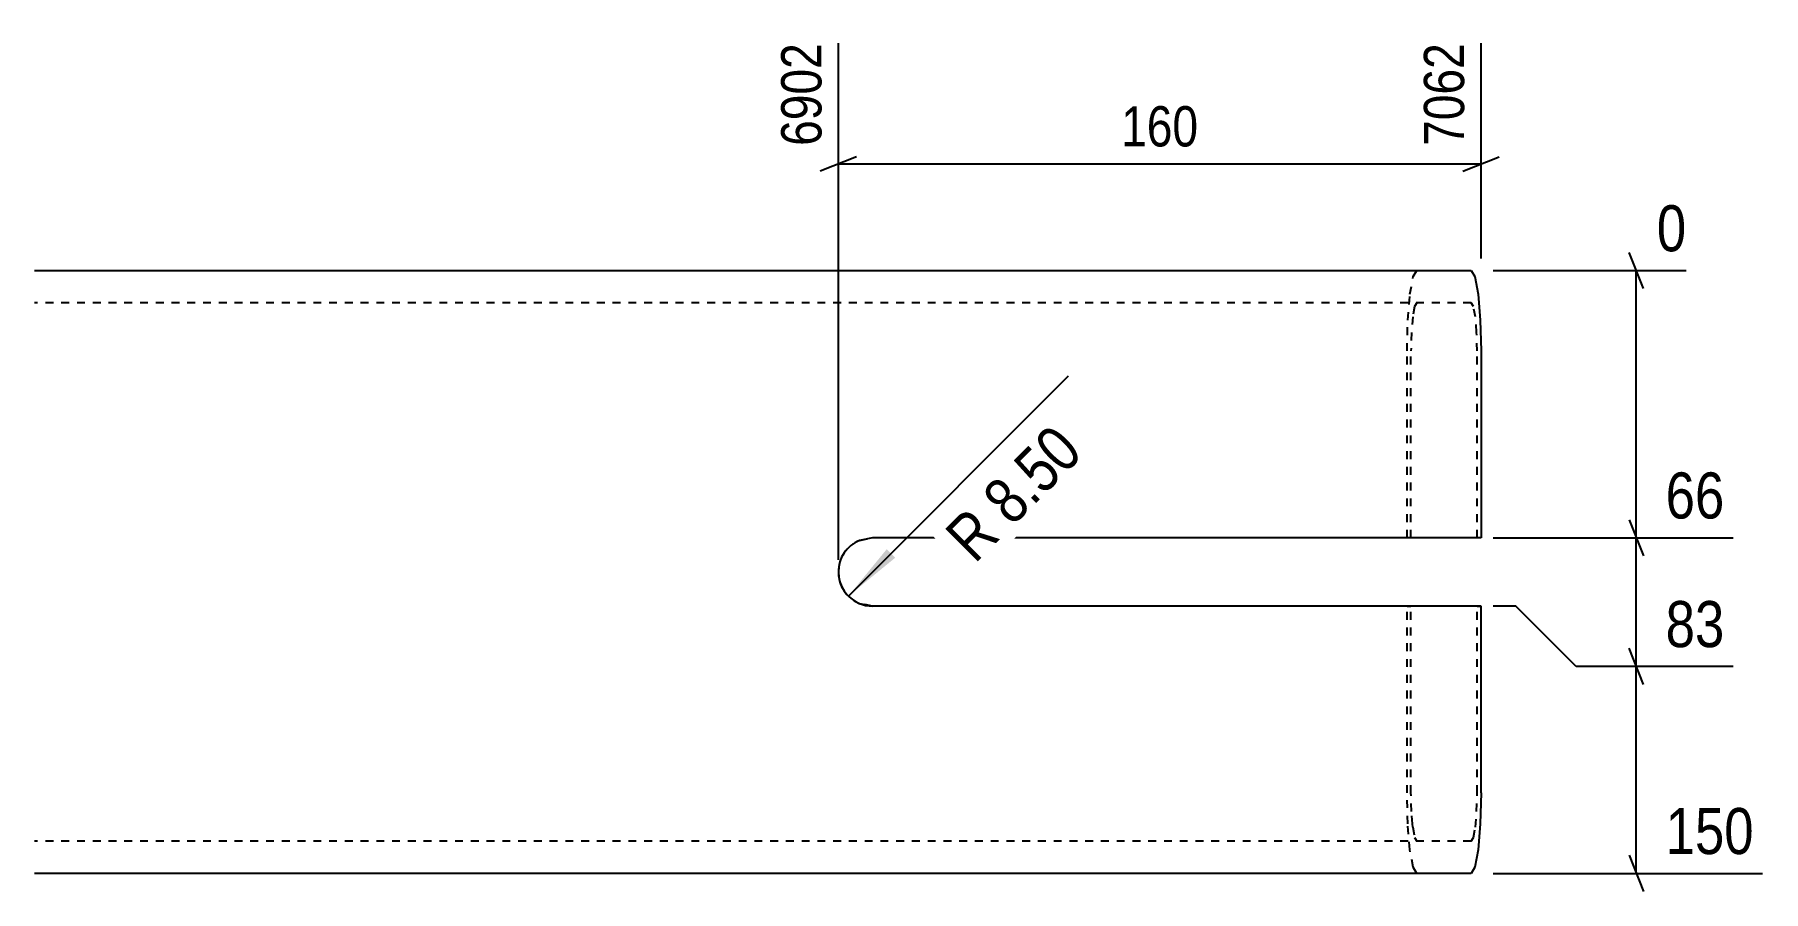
# Model space of a CAD drawing. Header units: millimetres. Extents: x 7 to 20326, y 7 to 257.
# Drawn here: x 19896.2 to 20326.4, y 9 to 222.2 of the extents above; entities that cross this region are included whole.
import ezdxf

# ---------------------------------------------------------------- set-up
doc = ezdxf.new("R2010")
doc.units = ezdxf.units.MM
doc.linetypes.add('DXK_LINE_DOT2', pattern=[3.9198, 1.9599, -1.9599])
doc.layers.add('MÅLSÆTNING', color=7, linetype='Continuous')
doc.layers.add('STÅL', color=7, linetype='Continuous')
doc.styles.add('Arial Narrow', font='ARIALN.TTF', dxfattribs={"height": 0.2})

msp = doc.modelspace()

# ---------------------------------------------------------------- hatches: boundary and pattern name
at = {"layer": 'MÅLSÆTNING', "linetype": 'Continuous'}
msp.add_hatch(color=7, dxfattribs=at).paths.add_polyline_path([(20110.35, 92.04), (20098.68, 82.49), (20108.23, 94.16)])

# ---------------------------------------------------------------- linework, layer by layer
at = {"layer": 'MÅLSÆTNING', "color": 7, "linetype": 'Continuous'}
for p, q in [((20096.19, 91.5), (20096.19, 220.12)), ((20256.11, 166.5), (20256.11, 220.12)), ((20100.69, 191.83), (20091.69, 188.23)), ((20096.19, 190.03), (20256.11, 190.03)), ((20251.61, 188.23), (20260.61, 191.83)), ((20296.55, 159), (20292.95, 168)), ((20259.11, 163.5), (20307.16, 163.5)), ((20294.75, 97), (20294.75, 163.5)), ((20098.68, 82.49), (20153.46, 137.27)), ((20292.95, 101.5), (20296.55, 92.5)), ((20292.95, 101.5), (20296.55, 92.5)), ((20259.11, 97), (20318.85, 97)), ((20259.11, 97), (20318.85, 97)), ((20294.75, 65), (20294.75, 97)), ((20264.75, 80), (20259.11, 80)), ((20264.75, 80), (20259.11, 80)), ((20279.75, 65), (20264.75, 80)), ((20279.75, 65), (20264.75, 80)), ((20296.55, 60.5), (20292.95, 69.5)), ((20296.55, 60.5), (20292.95, 69.5)), ((20318.85, 65), (20279.75, 65)), ((20318.85, 65), (20279.75, 65)), ((20294.75, 13.5), (20294.75, 65)), ((20292.95, 18), (20296.55, 9)), ((20259.11, 13.5), (20326.16, 13.5))]:
    msp.add_line(p, q, dxfattribs=at)
msp.add_arc((20104.69, 88.5), 8.5, 180, 270, dxfattribs=at)
at = {"layer": 'STÅL', "color": 2, "linetype": 'Continuous'}
for p, q in [((19896.19, 163.5), (20253.66, 163.5)), ((20253.66, 163.5), (20254.6, 161.98)), ((20254.6, 161.98), (20255.39, 157.64)), ((20255.39, 157.64), (20255.93, 151.15)), ((20255.93, 151.15), (20256.11, 143.5)), ((20256.11, 143.5), (20256.11, 97)), ((20104.69, 97), (20101.44, 96.35)), ((20256.11, 97), (20104.69, 97)), ((20101.44, 80.65), (20104.69, 80)), ((20256.11, 80), (20104.69, 80)), ((20256.11, 33.5), (20256.11, 80)), ((20256.11, 33.5), (20255.93, 25.85)), ((20255.93, 25.85), (20255.39, 19.36)), ((20255.39, 19.36), (20254.6, 15.02)), ((20253.66, 13.5), (19896.19, 13.5)), ((20254.6, 15.02), (20253.66, 13.5))]:
    msp.add_line(p, q, dxfattribs=at)
at = {"layer": 'STÅL', "color": 7, "linetype": 'DXK_LINE_DOT2'}
for p, q in [((20239.21, 161.98), (20240.15, 163.5)), ((20238.41, 157.64), (20239.21, 161.98)), ((20253.66, 155.5), (19896.19, 155.5)), ((20237.88, 151.15), (20238.41, 157.64)), ((20240.15, 155.5), (20239.59, 154.59)), ((20254.22, 154.59), (20253.66, 155.5)), ((20237.7, 143.5), (20237.88, 151.15)), ((20239.11, 151.99), (20238.79, 148.09)), ((20239.59, 154.59), (20239.11, 151.99)), ((20254.7, 151.99), (20254.22, 154.59)), ((20255.02, 148.09), (20254.7, 151.99)), ((20238.79, 148.09), (20238.68, 143.5)), ((20255.13, 143.5), (20255.02, 148.09)), ((20237.7, 97), (20237.7, 143.5)), ((20238.68, 97), (20238.68, 143.5)), ((20255.13, 97), (20255.13, 143.5)), ((20101.44, 96.35), (20104.69, 97)), ((20104.69, 80), (20101.44, 80.65)), ((20237.7, 33.5), (20237.7, 80)), ((20237.7, 80), (20238.68, 80)), ((20238.68, 33.5), (20238.68, 80)), ((20255.13, 33.5), (20255.13, 80)), ((20255.13, 80), (20256.11, 80)), ((20237.88, 25.85), (20237.7, 33.5)), ((20238.79, 28.91), (20238.68, 33.5)), ((20255.02, 28.91), (20255.13, 33.5)), ((20238.41, 19.36), (20237.88, 25.85)), ((20239.04, 25.85), (20238.79, 28.91)), ((20239.11, 25.01), (20239.04, 25.85)), ((20254.7, 25.01), (20255.02, 28.91)), ((20239.11, 25.01), (20239.59, 22.41)), ((20239.59, 22.41), (20240.15, 21.5)), ((20253.66, 21.5), (20254.22, 22.41)), ((20254.22, 22.41), (20254.7, 25.01)), ((20253.66, 21.5), (19896.19, 21.5)), ((20239.21, 15.02), (20238.41, 19.36)), ((20240.15, 13.5), (20239.21, 15.02))]:
    msp.add_line(p, q, dxfattribs=at)
at = {"layer": 'STÅL', "color": 2, "linetype": 'Continuous'}
msp.add_arc((20104.69, 88.5), 8.5, 112.5, 247.5, dxfattribs=at)
at = {"layer": 'STÅL', "color": 7, "linetype": 'DXK_LINE_DOT2'}
msp.add_arc((20104.69, 88.5), 8.5, 112.5, 247.5, dxfattribs=at)

# ---------------------------------------------------------------- wipeouts: each hides what was drawn before it
at = {"color": 0}
msp.add_wipeout([(20187.85, 192.28), (20187.85, 206.98), (20164.45, 206.98), (20164.45, 192.28)], dxfattribs=at).dxf.layer = 'MÅLSÆTNING'
at = {"color": 0, "linetype": 'Continuous'}
for points in [[(20319.06, 99.4), (20319.06, 116.2), (20299.64, 116.2), (20299.64, 99.4)], [(20319.06, 67.4), (20319.06, 84.2), (20299.64, 84.2), (20299.64, 67.4)], [(20326.37, 15.9), (20326.37, 32.7), (20299.64, 32.7), (20299.64, 15.9)]]:
    msp.add_wipeout(points, dxfattribs=at).dxf.layer = 'MÅLSÆTNING'

# ---------------------------------------------------------------- next in the draw order: texts
at = {"layer": 'MÅLSÆTNING', "color": 3, "style": 'Arial Narrow'}
msp.add_text('160', height=10.021, dxfattribs=at).set_placement((20166.55, 194.38))
at = {"layer": 'MÅLSÆTNING', "color": 3, "linetype": 'Continuous', "style": 'Arial Narrow'}
for s, p in [('66', (20302.04, 101.8)), ('83', (20302.04, 69.8)), ('150', (20302.04, 18.3))]:
    msp.add_text(s, height=11.453, dxfattribs=at).set_placement(p)

# ---------------------------------------------------------------- next in the draw order: wipeouts: each hides what was drawn before it
at = {"color": 0, "linetype": 'Continuous'}
for points in [[(20094.09, 222.22), (20079.39, 222.22), (20079.39, 192.43), (20094.09, 192.43)], [(20254.01, 222.22), (20239.31, 222.22), (20239.31, 192.43), (20254.01, 192.43)], [(20309.56, 165.9), (20309.56, 182.7), (20297.45, 182.7), (20297.45, 165.9)]]:
    msp.add_wipeout(points, dxfattribs=at).dxf.layer = 'MÅLSÆTNING'
at = {"color": 0}
msp.add_wipeout([(20160.93, 117.8), (20149.05, 129.68), (20118.26, 98.89), (20130.14, 87.01)], dxfattribs=at).dxf.layer = 'MÅLSÆTNING'

# ---------------------------------------------------------------- next in the draw order: texts
at = {"layer": 'MÅLSÆTNING', "color": 3, "linetype": 'Continuous', "style": 'Arial Narrow'}
for s, p in [('6902', (20091.99, 194.53)), ('7062', (20251.91, 194.53))]:
    msp.add_text(s, height=10.021, rotation=90.0002, dxfattribs=at).set_placement(p)
msp.add_text('0', height=11.45, dxfattribs=at).set_placement((20299.85, 168.3))
at = {"layer": 'MÅLSÆTNING', "color": 3, "style": 'Arial Narrow'}
msp.add_text('R 8.50', height=11.453, rotation=45.0001, dxfattribs=at).set_placement((20130.14, 90.4))

doc.saveas('drawing.dxf')
